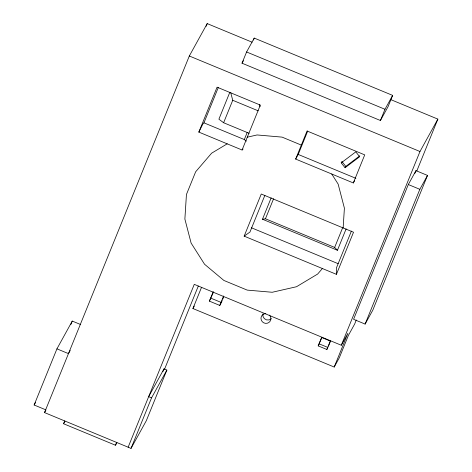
<?xml version="1.0" encoding="UTF-8"?>
<svg xmlns="http://www.w3.org/2000/svg" width="472" height="472" viewBox="0 0 472 472"><rect width="100%" height="100%" fill="white"/><g stroke="black" fill="none" stroke-linecap="round" stroke-linejoin="round"><path stroke-width="0.71" d="M336.424 274.344L353.522 232.23L261.258 194.022L244.16 236.142L336.424 274.344L336.459 267.86L351.386 231.109M343.144 227.929L344.401 208.164L338.153 184.121L331.727 174.003M45.666 409.773L34.137 405L56.935 348.843L72.269 321.072L80.411 324.447M70.894 324.459L72.269 321.072M166.876 370.089L151.547 397.861L148.662 396.669L163.996 368.897L166.876 370.089L146.355 420.629L131.027 448.4L44.527 412.581L189.319 55.997L207.208 23.6L252.113 42.197M206.099 26.332L207.208 23.6M116.861 442.712L115.469 445.238L63.572 423.75L64.711 420.941M198.836 132.095L217.079 87.172L260.326 105.079L242.083 150.007L198.836 132.095L202.895 124L203.945 122.838L218.318 87.444M229.758 92.453L218.902 119.192L223.616 122.738L249.098 133.293M242.024 63.201L246.585 51.967L254.249 38.084L392.645 95.391L388.084 106.625L380.42 120.507L242.024 63.201L243.416 60.676M253.44 40.067L254.249 38.084M223.616 122.738L232.737 100.276L230.678 92.524M115.469 445.238L116.608 442.429M246.408 141.134L244.313 139.553L247.204 132.425M128.142 447.208L194.269 284.356L341.315 345.25L347.882 333.344L334.2 367.039L192.924 308.535L201.467 287.501M131.027 448.4L151.547 397.861M162.887 371.629L163.996 368.897M164.557 369.181L198.293 286.091M221.067 303.107L219.781 305.431L209.403 301.136L213.226 291.708M209.403 301.136L213.468 292.162M219.781 305.431L223.616 295.985M222.206 300.505L221.386 302.522L211.008 298.227M222.755 299.154L223.575 297.136M264.886 195.29L249.959 232.047L244.16 236.142M346.129 228.885L337.445 250.278L262.479 219.232L271.164 197.845M262.479 219.232L265.453 218.778L273.595 198.724M295.661 159.07L307.06 130.992L364.726 154.875L353.327 182.953L295.661 159.07L298.215 154.444L307.714 131.045M380.42 120.507L384.981 109.28L392.645 95.391M337.445 250.278L334.648 247.434L342.796 227.38M318.205 345.887L321.621 337.468L330.27 341.049L326.854 349.475L318.205 345.887L321.928 337.427M328.477 346.194L330.577 341.008M341.315 345.25L419.98 151.512L437.863 119.115L390.916 99.675M408.309 184.534L353.581 319.308L365.116 324.081L372.78 310.198L427.508 175.425L415.974 170.652L408.309 184.534L419.838 189.313L427.508 175.425M414.864 173.371L415.974 170.652M356.301 319.981L354.637 324.081L348.43 335.321L339.309 357.782L334.2 367.039M416.782 171.041L437.863 119.115M365.116 324.081L419.838 189.313M34.137 405L35.53 402.474M70.21 350.466L68.469 353.616L56.935 348.843M44.527 412.581L45.931 410.038M63.572 423.75L64.965 421.225M192.924 308.535L194.287 306.068M341.221 162.858L355.794 151.848L359.646 156.722L345.073 167.731L341.221 162.858L341.704 161.973M345.073 167.731L345.805 166.41L359.794 155.843M353.327 182.953L354.602 180.634M326.854 349.475L327.674 347.982M322.382 268.533L317.65 274.043L296.493 286.734L272.214 292.268L247.192 290.103L223.887 280.451L204.565 264.255L191.125 243.098L184.876 219.061L186.44 194.488L195.656 171.79L211.627 153.182L227.203 143.842M242.083 150.007L243.08 149.016M247.293 137.187L257.063 134.957L282.085 137.122L301.337 145.099M246.585 51.967L384.981 109.28M189.319 55.997L419.98 151.512M232.737 100.276L258.219 110.831M298.215 154.444L355.882 178.322M203.945 122.838L244.313 139.553M265.453 218.778L334.648 247.434M251.305 227.728L338.141 263.683M319.296 343.905L327.946 347.486M341.946 161.53L345.805 166.41M259.512 104.465L260.072 106.578M269.388 315.084A4.997 4.844 28.9 0 1 268.763 322.588A4.997 4.844 28.9 0 1 261.388 320.329L260.981 318.458A4.997 4.844 28.9 0 1 265.86 313.62M271.329 318.683A4.997 4.844 28.9 0 1 262.951 313.886"/></g></svg>
